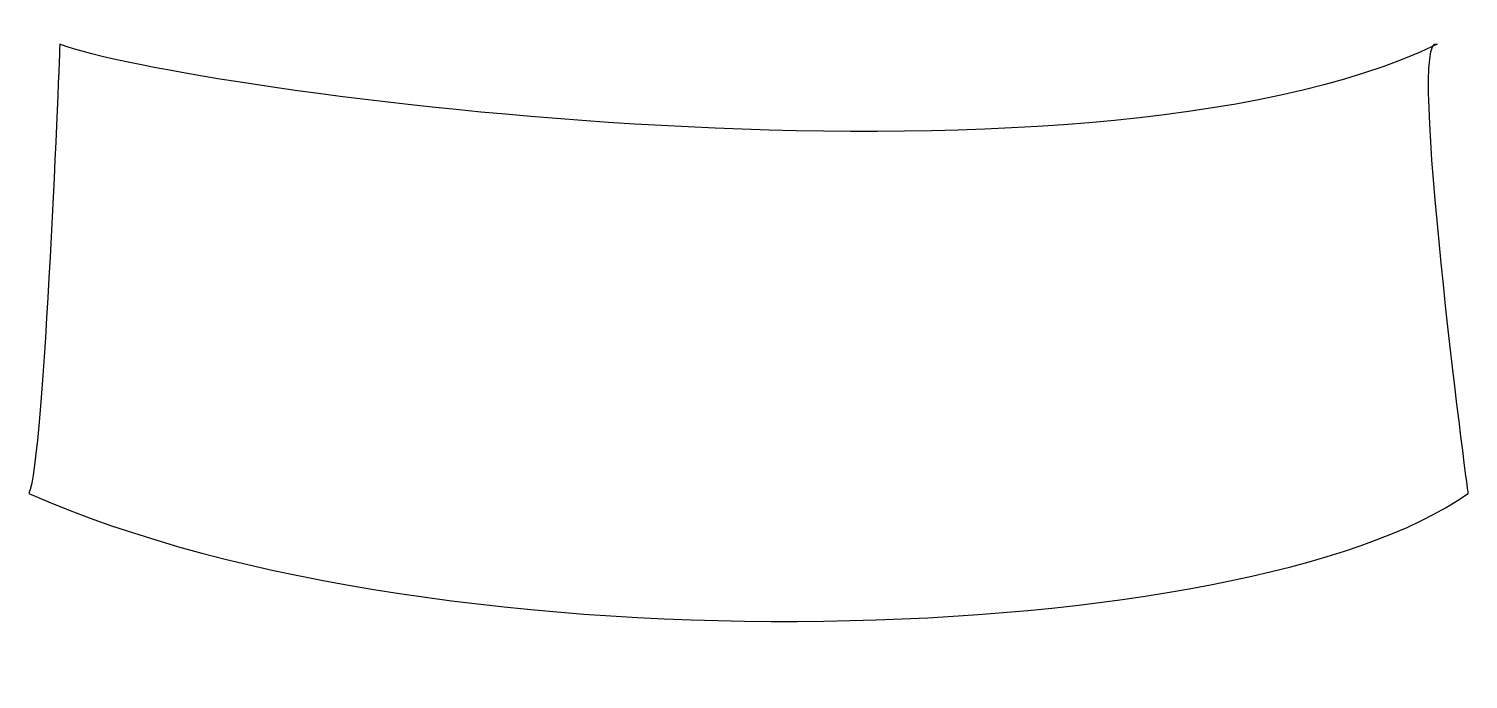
# Model space of a CAD drawing. Header units: centimetres. Extents: x -4.85 to 4.85, y -2.33 to 2.05.
import ezdxf

# ---------------------------------------------------------------- set-up
doc = ezdxf.new("R2010")
doc.units = ezdxf.units.CM
doc.header["$MEASUREMENT"] = 0
doc.layers.add('Camada 1', color=7, linetype='Continuous')

msp = doc.modelspace()

# ---------------------------------------------------------------- linework, layer by layer
at = {"layer": 'Camada 1'}
msp.add_open_spline([(-4.64024, 1.94178), (-3.80609, 1.62902), (2.24155, 0.79468), (4.64026, 1.94178), (4.64026, 1.94178), (4.43203, 2.04608), (4.84891, -1.08225), (4.84891, -1.08225), (4.84891, -1.08225), (3.38926, -2.12503), (-2.03348, -2.33368), (-4.84886, -1.08225), (-4.84886, -1.08225), (-4.74456, -0.8736), (-4.64024, 1.94178), (-4.64024, 1.94178)], degree=3, knots=[0, 0, 0, 0, 0.2, 0.2, 0.2, 0.2, 0.4, 0.4, 0.4, 0.4, 0.6, 0.6, 0.6, 0.6, 1, 1, 1, 1], dxfattribs=at)

doc.saveas('drawing.dxf')
